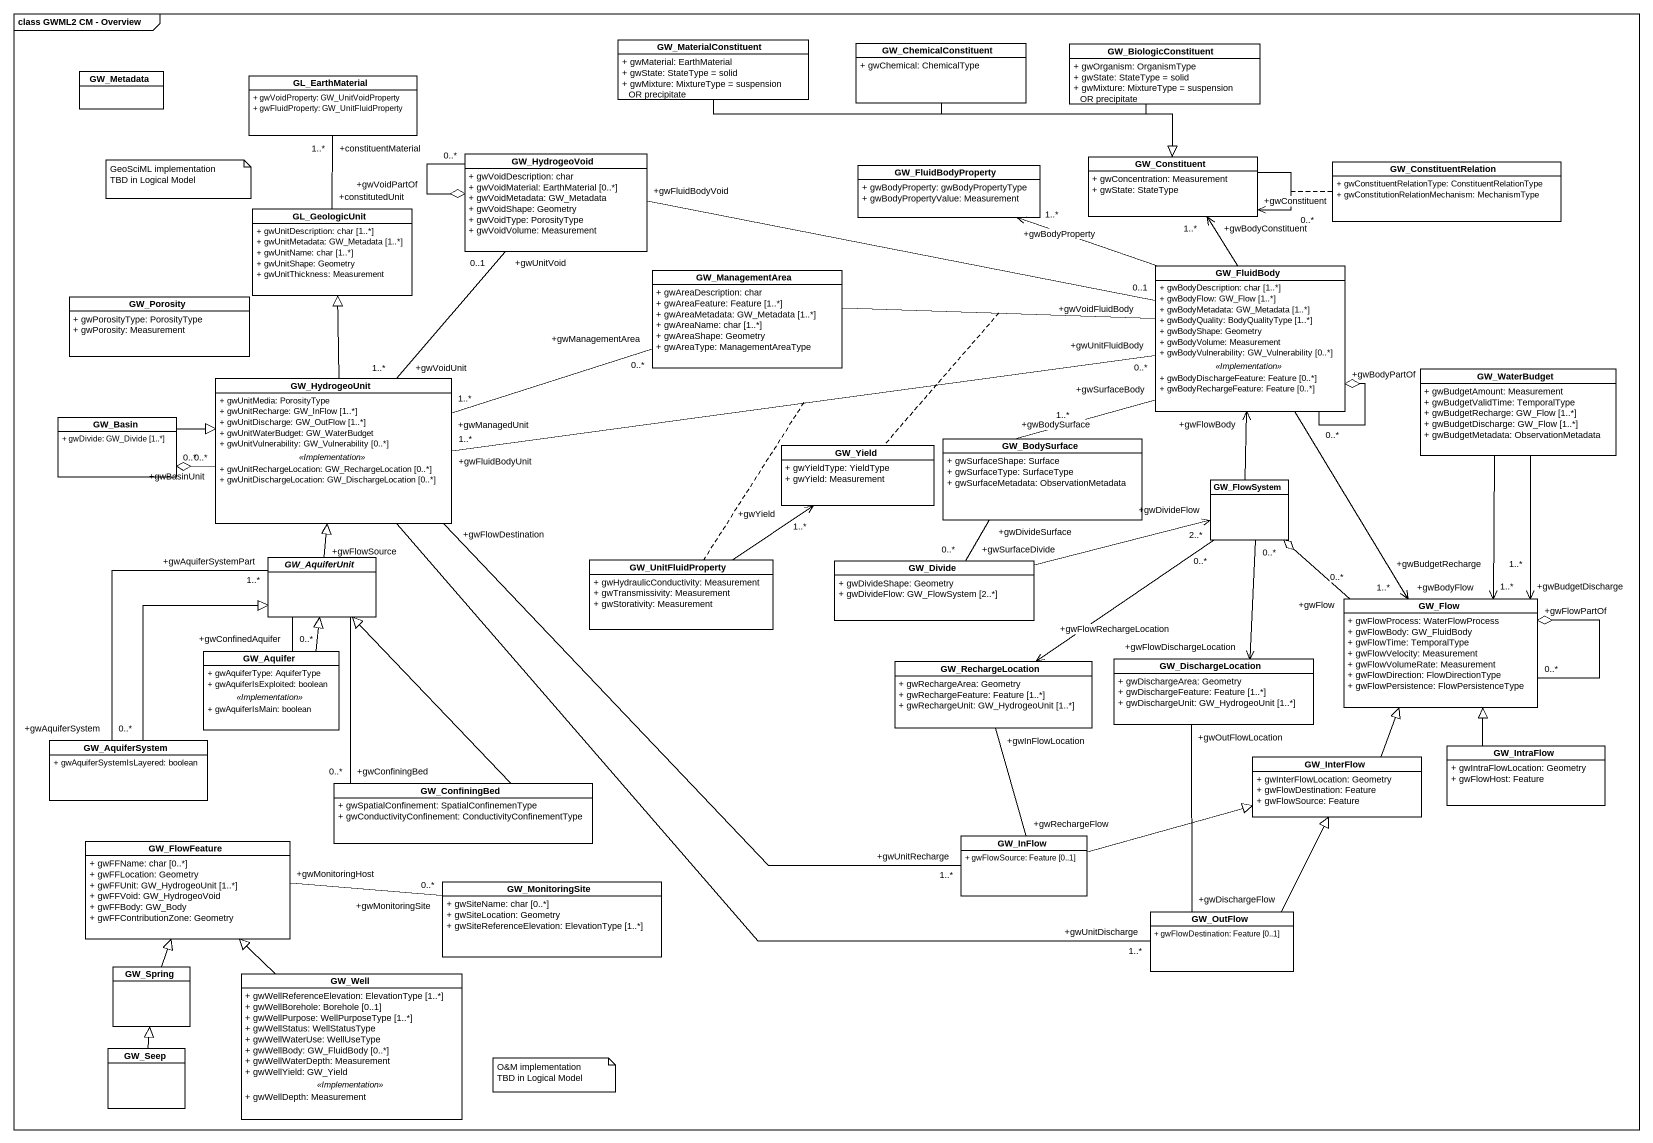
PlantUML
@startuml
mainframe class GWML2 CM - Overview
hide circle
hide empty members
skinparam classAttributeIconSize 0
class GW_MaterialConstituent {
  + gwMaterial: EarthMaterial
  + gwState: StateType = solid
  + gwMixture: MixtureType = suspension OR precipitate
}
class GW_ChemicalConstituent {
  + gwChemical: ChemicalType
}
class GW_Metadata
class GL_EarthMaterial {
  + gwVoidProperty: GW_UnitVoidProperty
  + gwFluidProperty: GW_UnitFluidProperty
}
class GW_BiologicConstituent {
  + gwOrganism: OrganismType
  + gwState: StateType = solid
  + gwMixture: MixtureType = suspension OR precipitate
}
class GW_HydrogeoVoid {
  + gwVoidDescription: char
  + gwVoidMaterial: EarthMaterial [0..*]
  + gwVoidMetadata: GW_Metadata
  + gwVoidShape: Geometry
  + gwVoidType: PorosityType
  + gwVoidVolume: Measurement
}
class GW_Constituent {
  + gwConcentration: Measurement
  + gwState: StateType
}
class GW_FluidBodyProperty {
  + gwBodyProperty: gwBodyPropertyType
  + gwBodyPropertyValue: Measurement
}
class GW_ConstituentRelation {
  + gwConstituentRelationType: ConstituentRelationType
  + gwConstitutionRelationMechanism: MechanismType
}
class GL_GeologicUnit {
  + gwUnitDescription: char [1..*]
  + gwUnitMetadata: GW_Metadata [1..*]
  + gwUnitName: char [1..*]
  + gwUnitShape: Geometry
  + gwUnitThickness: Measurement
}
class GW_ManagementArea {
  + gwAreaDescription: char
  + gwAreaFeature: Feature [1..*]
  + gwAreaMetadata: GW_Metadata [1..*]
  + gwAreaName: char [1..*]
  + gwAreaShape: Geometry
  + gwAreaType: ManagementAreaType
}
class GW_FluidBody {
  + gwBodyDescription: char [1..*]
  + gwBodyFlow: GW_Flow [1..*]
  + gwBodyMetadata: GW_Metadata [1..*]
  + gwBodyQuality: BodyQualityType [1..*]
  + gwBodyShape: Geometry
  + gwBodyVolume: Measurement
  + gwBodyVulnerability: GW_Vulnerability [0..*]
  .. <<Implementation>> ..
  + gwBodyDischargeFeature: Feature [0..*]
  + gwBodyRechargeFeature: Feature [0..*]
}
class GW_Porosity {
  + gwPorosityType: PorosityType
  + gwPorosity: Measurement
}
class GW_HydrogeoUnit {
  + gwUnitMedia: PorosityType
  + gwUnitRecharge: GW_InFlow [1..*]
  + gwUnitDischarge: GW_OutFlow [1..*]
  + gwUnitWaterBudget: GW_WaterBudget
  + gwUnitVulnerability: GW_Vulnerability [0..*]
  .. <<Implementation>> ..
  + gwUnitRechargeLocation: GW_RechargeLocation [0..*]
  + gwUnitDischargeLocation: GW_DischargeLocation [0..*]
}
class GW_WaterBudget {
  + gwBudgetAmount: Measurement
  + gwBudgetValidTime: TemporalType
  + gwBudgetRecharge: GW_Flow [1..*]
  + gwBudgetDischarge: GW_Flow [1..*]
  + gwBudgetMetadata: ObservationMetadata
}
class GW_Basin {
  + gwDivide: GW_Divide [1..*]
}
class GW_Yield {
  + gwYieldType: YieldType
  + gwYield: Measurement
}
class GW_BodySurface {
  + gwSurfaceShape: Surface
  + gwSurfaceType: SurfaceType
  + gwSurfaceMetadata: ObservationMetadata
}
class GW_FlowSystem
abstract class GW_AquiferUnit
class GW_UnitFluidProperty {
  + gwHydraulicConductivity: Measurement
  + gwTransmissivity: Measurement
  + gwStorativity: Measurement
}
class GW_Divide {
  + gwDivideShape: Geometry
  + gwDivideFlow: GW_FlowSystem [2..*]
}
class GW_Flow {
  + gwFlowProcess: WaterFlowProcess
  + gwFlowBody: GW_FluidBody
  + gwFlowTime: TemporalType
  + gwFlowVelocity: Measurement
  + gwFlowVolumeRate: Measurement
  + gwFlowDirection: FlowDirectionType
  + gwFlowPersistence: FlowPersistenceType
}
class GW_Aquifer {
  + gwAquiferType: AquiferType
  + gwAquiferIsExploited: boolean
  .. <<Implementation>> ..
  + gwAquiferIsMain: boolean
}
class GW_RechargeLocation {
  + gwRechargeArea: Geometry
  + gwRechargeFeature: Feature [1..*]
  + gwRechargeUnit: GW_HydrogeoUnit [1..*]
}
class GW_DischargeLocation {
  + gwDischargeArea: Geometry
  + gwDischargeFeature: Feature [1..*]
  + gwDischargeUnit: GW_HydrogeoUnit [1..*]
}
class GW_AquiferSystem {
  + gwAquiferSystemIsLayered: boolean
}
class GW_InterFlow {
  + gwInterFlowLocation: Geometry
  + gwFlowDestination: Feature
  + gwFlowSource: Feature
}
class GW_IntraFlow {
  + gwIntraFlowLocation: Geometry
  + gwFlowHost: Feature
}
class GW_ConfiningBed {
  + gwSpatialConfinement: SpatialConfinemenType
  + gwConductivityConfinement: ConductivityConfinementType
}
class GW_FlowFeature {
  + gwFFName: char [0..*]
  + gwFFLocation: Geometry
  + gwFFUnit: GW_HydrogeoUnit [1..*]
  + gwFFVoid: GW_HydrogeoVoid
  + gwFFBody: GW_Body
  + gwFFContributionZone: Geometry
}
class GW_InFlow {
  + gwFlowSource: Feature [0..1]
}
class GW_MonitoringSite {
  + gwSiteName: char [0..*]
  + gwSiteLocation: Geometry
  + gwSiteReferenceElevation: ElevationType [1..*]
}
class GW_OutFlow {
  + gwFlowDestination: Feature [0..1]
}
class GW_Spring
class GW_Well {
  + gwWellReferenceElevation: ElevationType [1..*]
  + gwWellBorehole: Borehole [0..1]
  + gwWellPurpose: WellPurposeType [1..*]
  + gwWellStatus: WellStatusType
  + gwWellWaterUse: WellUseType
  + gwWellBody: GW_FluidBody [0..*]
  + gwWellWaterDepth: Measurement
  + gwWellYield: GW_Yield
  .. <<Implementation>> ..
  + gwWellDepth: Measurement
}
class GW_Seep
GW_MaterialConstituent -right-|> GW_Constituent
GW_ChemicalConstituent -right-|> GW_Constituent
GW_BiologicConstituent --|> GW_Constituent
GW_HydrogeoVoid "0..*" --o "+gwVoidPartOf" GW_HydrogeoVoid
GW_HydrogeoVoid "+gwFluidBodyVoid" -right- "+gwVoidFluidBody\n0..1" GW_FluidBody
GW_Constituent "+gwConstituent\n0..*" <-- GW_Constituent
(GW_Constituent, GW_Constituent) .. GW_ConstituentRelation
GL_GeologicUnit "+constitutedUnit" -up- "+constituentMaterial\n1..*" GL_EarthMaterial
GW_ManagementArea -right- GW_FluidBody
(GW_ManagementArea, GW_FluidBody) .. GW_Yield
GW_ManagementArea "+gwManagementArea\n0..*" -left- "+gwManagedUnit\n1..*" GW_HydrogeoUnit
GW_FluidBody -up-> "+gwBodyConstituent\n1..*" GW_Constituent
GW_FluidBody -left-> "+gwBodyProperty\n1..*" GW_FluidBodyProperty
GW_FluidBody "0..*" --o "+gwBodyPartOf" GW_FluidBody
GW_FluidBody --> "+gwBodyFlow\n1..*" GW_Flow
GW_HydrogeoUnit "+gwVoidUnit\n1..*" -up- "+gwUnitVoid\n0..1" GW_HydrogeoVoid
GW_HydrogeoUnit -up-|> GL_GeologicUnit
GW_HydrogeoUnit "+gwFluidBodyUnit\n1..*" -right- "+gwUnitFluidBody\n0..*" GW_FluidBody
(GW_HydrogeoUnit, GW_FluidBody) .. GW_UnitFluidProperty
GW_HydrogeoUnit "+gwFlowDestination" -- "+gwUnitRecharge\n1..*" GW_InFlow
GW_HydrogeoUnit "+gwFlowSource" -right- "+gwUnitDischarge\n1..*" GW_OutFlow
GW_WaterBudget --> "+gwBudgetRecharge\n1..*" GW_Flow
GW_WaterBudget --> "+gwBudgetDischarge\n1..*" GW_Flow
GW_Basin -right-|> GW_HydrogeoUnit
GW_Basin "0..*" o-right- "+gwBasinUnit\n0..*" GW_HydrogeoUnit
GW_BodySurface "+gwBodySurface\n1..*" -up- "+gwSurfaceBody" GW_FluidBody
GW_FlowSystem -up-> "+gwFlowBody" GW_FluidBody
GW_FlowSystem "+gwDivideFlow\n2..*" <-left- GW_Divide
GW_FlowSystem o-- "+gwFlow\n0..*" GW_Flow
GW_FlowSystem "0..*" --> "+gwFlowRechargeLocation" GW_RechargeLocation
GW_FlowSystem "0..*" --> "+gwFlowDischargeLocation" GW_DischargeLocation
GW_AquiferUnit -up-|> GW_HydrogeoUnit
GW_UnitFluidProperty -up-> "+gwYield\n1..*" GW_Yield
GW_Divide "+gwSurfaceDivide\n0..*" -up- "+gwDivideSurface" GW_BodySurface
GW_Flow "0..*" --o "+gwFlowPartOf" GW_Flow
GW_Aquifer -up-|> GW_AquiferUnit
GW_Aquifer "+gwConfinedAquifer\n0..*" -- "+gwConfiningBed\n0..*" GW_ConfiningBed
GW_RechargeLocation "+gwInFlowLocation" -- "+gwRechargeFlow" GW_InFlow
GW_DischargeLocation "+gwOutFlowLocation" -- "+gwDischargeFlow" GW_OutFlow
GW_AquiferSystem -up-|> GW_AquiferUnit
GW_AquiferSystem "+gwAquiferSystem\n0..*" -up- "+gwAquiferSystemPart\n1..*" GW_AquiferUnit
GW_InterFlow -up-|> GW_Flow
GW_IntraFlow -up-|> GW_Flow
GW_ConfiningBed -up-|> GW_AquiferUnit
GW_InFlow -right-|> GW_InterFlow
GW_MonitoringSite "+gwMonitoringSite\n0..*" -left- "+gwMonitoringHost" GW_FlowFeature
GW_OutFlow -up-|> GW_InterFlow
GW_Spring -up-|> GW_FlowFeature
GW_Well -up-|> GW_FlowFeature
GW_Seep -up-|> GW_Spring
note as N1
  GeoSciML implementation TBD in Logical Model
end note
note as N2
  O&M implementation TBD in Logical Model
end note
@enduml
